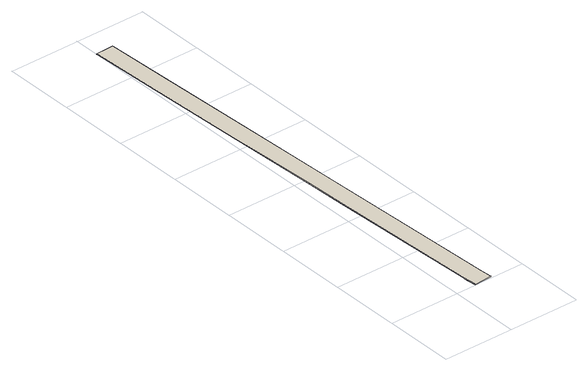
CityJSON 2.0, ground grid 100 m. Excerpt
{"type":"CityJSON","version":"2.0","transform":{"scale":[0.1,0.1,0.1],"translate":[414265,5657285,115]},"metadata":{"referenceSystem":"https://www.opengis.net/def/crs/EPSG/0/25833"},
"CityObjects":{
"building1":{"type":"Building","attributes":{"name":"Waldschlößchenbrücke","Erfassungsdatum_Objekt":"2022-03-29","BodenHoehe":115.97,"gemHoehe":0,"BauwerkHoehe":1,"Breite":25,"Gemeindeschluessel":"14612000","Geometrietyp2DReferenz":"3000","measuredHeight":1,"function":"53001_1800"},"geometry":[{"type":"Solid","lod":"1","boundaries":[[[[0,1,2,3,4,5,6,7,8,9,10,11,12,13,14,15,16,17,18,19,20,21]],[[22,23,24,25,26,27,28,29,30,31,32,33,34,35,36,37,38,39,40,41,42,43]],[[21,23,22,0]],[[20,24,23,21]],[[19,25,24,20]],[[18,26,25,19]],[[17,27,26,18]],[[16,28,27,17]],[[15,29,28,16]],[[14,30,29,15]],[[13,31,30,14]],[[12,32,31,13]],[[11,33,32,12]],[[10,34,33,11]],[[9,35,34,10]],[[8,36,35,9]],[[7,37,36,8]],[[6,38,37,7]],[[5,39,38,6]],[[4,40,39,5]],[[3,41,40,4]],[[2,42,41,3]],[[1,43,42,2]],[[0,22,43,1]]]]}]}
},
"vertices":[
[2,6643,20],[3,6623,20],[37,5748,20],[104,4195,20],[159,2904,20],[183,2345,20],[274,191,20],[274,189,20],[274,187,20],[286,24,20],[287,4,20],[412,13,20],[537,22,20],[535,42,20],[524,203,20],[432,2356,20],[409,2914,20],[354,4206,20],[287,5758,20],[253,6632,20],[252,6652,20],[127,6648,20],[2,6643,10],[127,6648,10],[252,6652,10],[253,6632,10],[287,5758,10],[354,4206,10],[409,2914,10],[432,2356,10],[524,203,10],[535,42,10],[537,22,10],[412,13,10],[287,4,10],[286,24,10],[274,187,10],[274,189,10],[274,191,10],[183,2345,10],[159,2904,10],[104,4195,10],[37,5748,10],[3,6623,10]
]}
